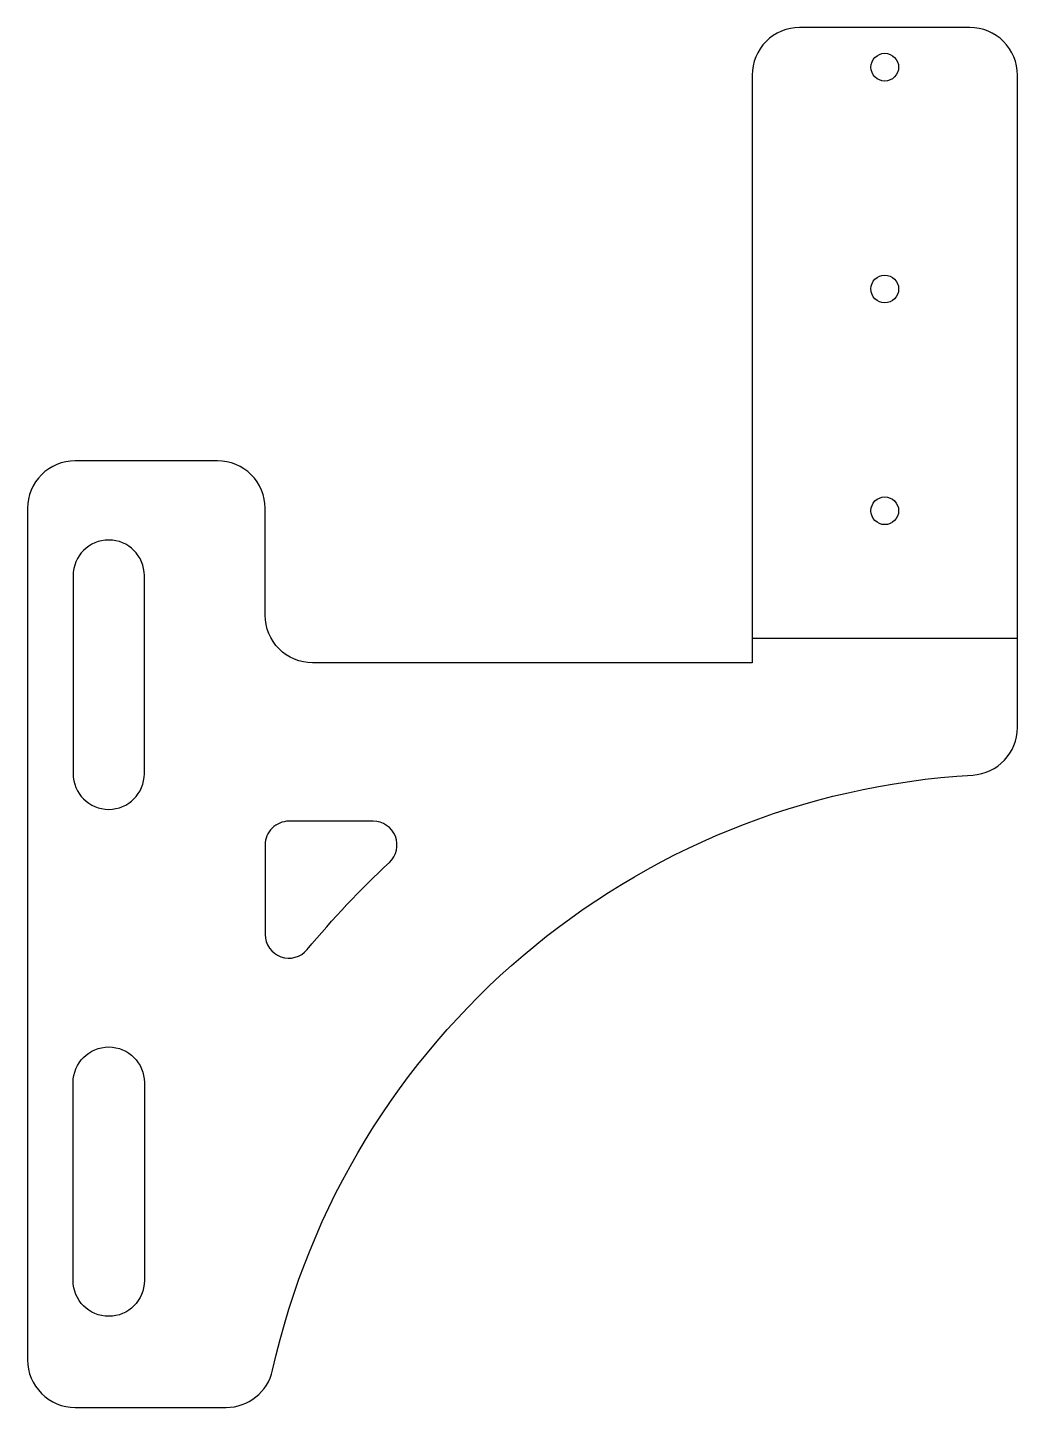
# Model space of a CAD drawing. Extents: x -62 to 62, y -100 to 74.
import ezdxf

# ---------------------------------------------------------------- set-up
doc = ezdxf.new("R2010")
doc.units = 0

msp = doc.modelspace()

# ---------------------------------------------------------------- linework, layer by layer
at = {"layer": '1'}
for points in [[(-62.5, 13.5), (-62.5, -94, 0.414214), (-56.5, -100), (-37.42, -100, 0.350987), (-31.57, -95.31, -0.334608), (56.85, -20.17, 0.397145), (62.5, -14.18), (62.5, 68.19, 0.414214), (56.5, 74.19), (35, 74.19, 0.414214), (29, 68.19), (29, -6), (-26.5, -6, -0.414214), (-32.5, 0), (-32.5, 13.5, 0.414214), (-38.5, 19.5), (-56.5, 19.5, 0.414214)], [(-56.75, 5), (-56.75, -20, 1), (-47.75, -20), (-47.75, 5, 1)], [(-32.5, -29), (-32.5, -40.29, 0.702792), (-27.19, -42.2, -0.032526), (-16.81, -31.2, 0.681227), (-18.85, -26), (-29.5, -26, 0.414214)], [(-56.75, -59, -1), (-47.75, -59), (-47.75, -84, -1), (-56.75, -84)]]:
    msp.add_lwpolyline(points, format="xyb", close=True, dxfattribs=at)
for centre in [(45.75, 69.19), (45.75, 41.19), (45.75, 13.19)]:
    msp.add_circle(centre, 1.75, dxfattribs=at)
at = {"layer": '2'}
msp.add_line((29, -2.91), (62.5, -2.91), dxfattribs=at)

doc.saveas('drawing.dxf')
